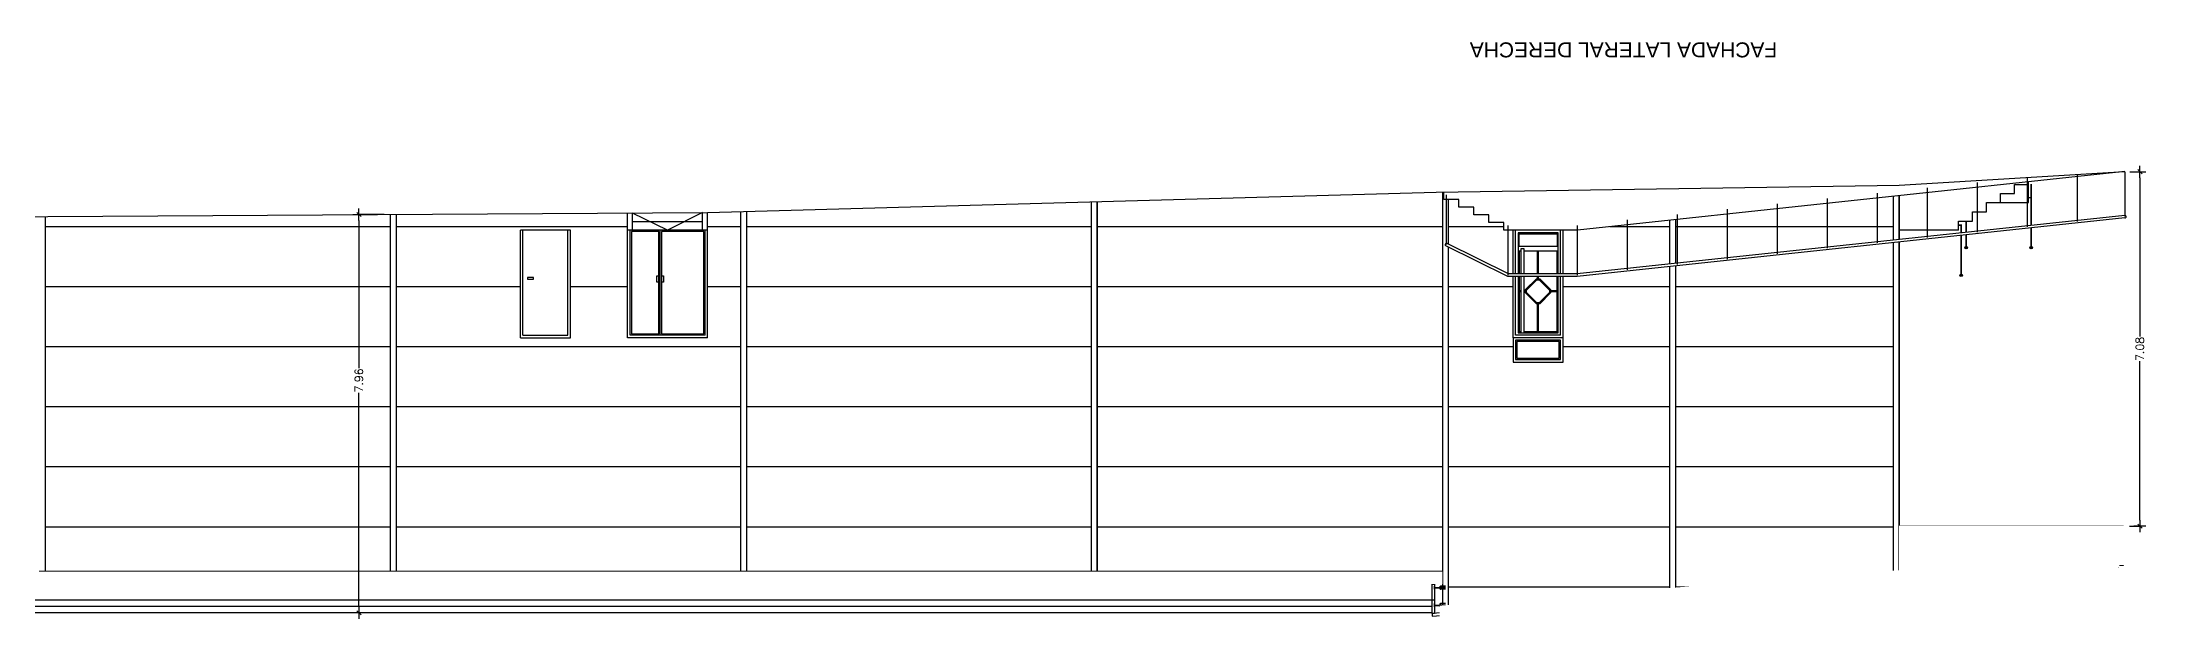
# Model space of a CAD drawing. Header units: metres. Extents: x 210 to 643, y -622 to 114.
# Drawn here: x 374.23 to 416.3, y 102.71 to 114.23 of the extents above; entities that cross this region are included whole.
import ezdxf

# ---------------------------------------------------------------- set-up
doc = ezdxf.new("R2010")
doc.units = ezdxf.units.M
doc.set_wipeout_variables(frame=1)
doc.linetypes.add('RAYITAS', pattern=[0.375, 0.25, -0.125])
for name, color, linetype in [('00.04 SECCIONES', 7, 'Continuous'), ('00.04 SECCIONES ACOTADO', 7, 'Continuous'), ('COTAS', 3, 'Continuous')]:
    doc.layers.add(name, color=color, linetype=linetype)
doc.styles.add('E-100', font='romans.shx', dxfattribs={"height": 0.16})
doc.styles.get("Standard").update_dxf_attribs({"font": 'arial.ttf'})
doc.dimstyles.new('E-100', dxfattribs={"dimtxt": 0.16, "dimasz": 0.12, "dimexe": 0, "dimexo": 0.12, "dimgap": 0.0035, "dimtad": 0, "dimzin": 0, "dimdsep": 46, "dimtxsty": 'E-100', "dimblk1": 'COTA', "dimblk2": 'COTA', "dimsah": 1, "dimcen": 1, "dimclre": 9, "dimadec": 0, "dimazin": 0, "dimtfac": 1, "dimtmove": 1, "dimatfit": 2, "dimfxl": 1, "dimtolj": 1, "dimarcsym": 0})

# ---------------------------------------------------------------- blocks, each defined once
blk = doc.blocks.new('0ipe0120')
for p, q in [((-0.032, 0.06), (-0.032, 0.0537)), ((-0.032, 0.06), (0.032, 0.06)), ((-0.032, 0.0537), (-0.0092, 0.0537)), ((-0.0022, 0.0467), (-0.0022, -0.0467)), ((-0.0022, 0), (0.0022, 0)), ((0.0022, 0.0467), (0.0022, -0.0467)), ((0.0092, 0.0537), (0.032, 0.0537)), ((0.032, 0.06), (0.032, 0.0537)), ((-0.032, -0.0537), (-0.032, -0.06)), ((-0.032, -0.0537), (-0.0092, -0.0537)), ((-0.032, -0.06), (0.032, -0.06)), ((0.0092, -0.0537), (0.032, -0.0537)), ((0.032, -0.0537), (0.032, -0.06))]:
    blk.add_line(p, q)
for centre, start, end in [((-0.0092, 0.0467), 0, 90), ((0.0092, 0.0467), 90, 180), ((-0.0092, -0.0467), 270, 360), ((0.0092, -0.0467), 180, 270)]:
    blk.add_arc(centre, 0.007, start, end)
blk = doc.blocks.new('COTA')
for p, q in [((-1, 0), (1, 0)), ((0, 1), (0, -1))]:
    blk.add_line(p, q)
at = {"layer": 'COTAS', "color": 5}
blk.add_line((-0.35, -0.35), (0.35, 0.35), dxfattribs=at)
blk = doc.blocks.new('*D56')
at = {"layer": '00.04 SECCIONES ACOTADO', "color": 9, "lineweight": -2, "transparency": 16777216}
for p, q in [((415.98, 111.642), (416.185, 111.642)), ((415.979, 104.558), (416.185, 104.558))]:
    blk.add_line(p, q, dxfattribs=at)
at = {"layer": '00.04 SECCIONES ACOTADO', "color": 0, "lineweight": -2, "transparency": 16777216}
for p, q in [((416.185, 111.522), (416.185, 108.347)), ((416.185, 104.678), (416.185, 107.853))]:
    blk.add_line(p, q, dxfattribs=at)
at = {"layer": 'DEFPOINTS', "color": 0, "transparency": 16777216}
for p in [(415.86, 111.642), (416.185, 111.642), (415.859, 104.558)]:
    blk.add_point(p, dxfattribs=at)
at = {"layer": '00.04 SECCIONES ACOTADO', "color": 0, "lineweight": -2, "transparency": 16777216, "xscale": 0.12, "yscale": 0.12, "zscale": 0.12}
for p, rotation in [((416.185, 111.642), 90), ((416.185, 104.558), 270)]:
    blk.add_blockref('COTA', p, dxfattribs=dict(at, rotation=rotation))
at = {"layer": '00.04 SECCIONES ACOTADO', "color": 0, "transparency": 16777216, "insert": (416.185, 108.1), "char_height": 0.16, "attachment_point": 5, "rotation": 90, "style": 'E-100'}
blk.add_mtext('\\A1;7.08', dxfattribs=at)
blk = doc.blocks.new('*D59')
at = {"layer": '00.04 SECCIONES ACOTADO', "color": 9, "lineweight": -2, "transparency": 16777216}
for p, q in [((381.069, 110.786), (380.566, 110.786)), ((381.069, 102.826), (380.566, 102.826))]:
    blk.add_line(p, q, dxfattribs=at)
at = {"layer": '00.04 SECCIONES ACOTADO', "color": 0, "lineweight": -2, "transparency": 16777216}
for p, q in [((380.566, 110.666), (380.566, 107.718)), ((380.566, 102.946), (380.566, 107.224))]:
    blk.add_line(p, q, dxfattribs=at)
at = {"layer": 'DEFPOINTS', "color": 0, "transparency": 16777216}
for p in [(381.189, 110.786), (380.566, 102.826), (381.189, 102.826)]:
    blk.add_point(p, dxfattribs=at)
at = {"layer": '00.04 SECCIONES ACOTADO', "color": 0, "lineweight": -2, "transparency": 16777216, "xscale": 0.12, "yscale": 0.12, "zscale": 0.12}
for p, rotation in [((380.566, 110.786), 90), ((380.566, 102.826), 270)]:
    blk.add_blockref('COTA', p, dxfattribs=dict(at, rotation=rotation))
at = {"layer": '00.04 SECCIONES ACOTADO', "color": 0, "transparency": 16777216, "insert": (380.566, 107.471), "char_height": 0.16, "attachment_point": 5, "rotation": 90, "style": 'E-100'}
blk.add_mtext('\\A1;7.96', dxfattribs=at)

msp = doc.modelspace()

# ---------------------------------------------------------------- hatches: boundary and pattern name
at = {"layer": '00.04 SECCIONES'}
h = msp.add_hatch(color=256, dxfattribs=at)
h.dxf.hatch_style = 1
h.paths.add_polyline_path([(412.734, 110.123, 1), (412.684, 110.123, 1)])
h = msp.add_hatch(color=256, dxfattribs=at)
h.dxf.hatch_style = 1
h.paths.add_polyline_path([(414.034, 110.123, 1), (413.984, 110.123, 1)])
h = msp.add_hatch(color=256, dxfattribs=at)
h.dxf.hatch_style = 1
h.paths.add_polyline_path([(412.634, 109.573, 1), (412.584, 109.573, 1)])

# ---------------------------------------------------------------- linework, layer by layer
for p, q in [((402.239, 111.235), (402.239, 102.947)), ((402.359, 110.188), (402.359, 111.083)), ((411.249, 111.148), (411.249, 110.273)), ((411.369, 110.286), (411.369, 111.161)), ((411.369, 111.161), (411.369, 110.286)), ((413.399, 111.206), (413.679, 111.206)), ((413.399, 111.023), (413.399, 111.206)), ((413.679, 111.206), (413.679, 111.389)), ((413.679, 111.389), (413.959, 111.389)), ((413.959, 111.389), (413.959, 111.437)), ((413.959, 111.023), (413.959, 111.393)), ((374.289, 110.745), (374.289, 103.652)), ((381.189, 110.786), (381.189, 103.652)), ((381.309, 110.786), (381.309, 103.652)), ((385.939, 110.392), (385.939, 110.814)), ((386.04, 110.473), (386.04, 110.814)), ((386.739, 110.473), (386.04, 110.814)), ((387.438, 110.823), (386.739, 110.473)), ((387.438, 110.473), (387.438, 110.823)), ((387.539, 110.392), (387.539, 110.823)), ((388.199, 110.842), (388.199, 103.652)), ((388.319, 110.845), (388.319, 103.652)), ((395.209, 111.039), (395.209, 103.652)), ((395.329, 103.652), (395.329, 111.042)), ((395.329, 111.042), (395.329, 103.652)), ((406.774, 110.67), (406.774, 109.795)), ((406.894, 110.682), (406.894, 109.808)), ((412.839, 110.84), (413.119, 110.84)), ((412.839, 110.656), (412.839, 110.84)), ((413.119, 111.023), (413.399, 111.023)), ((413.119, 110.84), (413.119, 111.023)), ((413.399, 111.023), (413.959, 111.023)), ((381.189, 110.542), (374.289, 110.542)), ((385.939, 110.542), (381.309, 110.542)), ((386.04, 110.649), (387.438, 110.649)), ((388.199, 110.542), (387.539, 110.542)), ((395.209, 110.542), (388.319, 110.542)), ((402.239, 110.542), (395.329, 110.542)), ((403.462, 110.542), (402.359, 110.542)), ((406.774, 110.542), (405.581, 110.542)), ((411.249, 110.542), (406.894, 110.542)), ((412.559, 110.656), (412.839, 110.656)), ((412.559, 110.473), (412.559, 110.656)), ((402.359, 102.947), (402.359, 110.133)), ((411.249, 110.223), (411.249, 103.643)), ((411.369, 103.652), (411.369, 110.236)), ((411.369, 110.236), (411.369, 103.652)), ((406.774, 109.745), (406.774, 103.299)), ((406.894, 109.758), (406.894, 103.308)), ((381.189, 109.342), (374.289, 109.342)), ((383.797, 109.342), (381.309, 109.342)), ((385.939, 109.342), (384.797, 109.342)), ((388.199, 109.342), (387.539, 109.342)), ((395.209, 109.342), (388.319, 109.342)), ((402.239, 109.342), (395.329, 109.342)), ((403.647, 109.342), (402.359, 109.342)), ((406.774, 109.342), (404.647, 109.342)), ((411.249, 109.342), (406.894, 109.342)), ((381.189, 108.142), (374.289, 108.142)), ((388.199, 108.142), (381.309, 108.142)), ((395.209, 108.142), (388.319, 108.142)), ((402.239, 108.142), (395.329, 108.142)), ((403.647, 108.142), (402.359, 108.142)), ((406.774, 108.142), (404.647, 108.142)), ((411.249, 108.142), (406.894, 108.142)), ((381.189, 106.942), (374.289, 106.942)), ((388.199, 106.942), (381.309, 106.942)), ((395.209, 106.942), (388.319, 106.942)), ((402.239, 106.942), (395.329, 106.942)), ((406.774, 106.942), (402.359, 106.942)), ((411.249, 106.942), (406.894, 106.942)), ((381.189, 105.742), (374.289, 105.742)), ((388.199, 105.742), (381.309, 105.742)), ((395.209, 105.742), (388.319, 105.742)), ((402.239, 105.742), (395.329, 105.742)), ((406.774, 105.742), (402.359, 105.742)), ((411.249, 105.742), (406.894, 105.742)), ((381.189, 104.542), (374.289, 104.542)), ((388.199, 104.542), (381.309, 104.542)), ((395.209, 104.542), (388.319, 104.542)), ((402.239, 104.542), (395.329, 104.542)), ((406.774, 104.542), (402.359, 104.542)), ((411.249, 104.542), (406.894, 104.542)), ((411.369, 104.473), (415.774, 104.473)), ((411.369, 104.423), (415.774, 104.423)), ((415.724, 104.473), (415.724, 103.991)), ((415.774, 104.473), (415.774, 103.991)), ((374.289, 103.652), (374.169, 103.652)), ((381.189, 103.652), (374.289, 103.652)), ((381.309, 103.652), (381.189, 103.652)), ((388.199, 103.652), (381.309, 103.652)), ((388.319, 103.652), (388.199, 103.652)), ((395.209, 103.652), (388.319, 103.652)), ((395.329, 103.652), (395.209, 103.652)), ((402.239, 103.652), (395.329, 103.652)), ((411.286, 103.525), (408.903, 103.342)), ((411.369, 103.652), (411.249, 103.643)), ((411.286, 103.525), (411.286, 103.646)), ((411.358, 103.531), (411.358, 103.651)), ((402.239, 103.361), (402.199, 103.361)), ((402.239, 103.297), (402.199, 103.297)), ((402.321, 102.836), (406.811, 103.181)), ((406.774, 103.342), (402.359, 103.342)), ((406.894, 103.308), (406.774, 103.299)), ((406.811, 103.181), (406.811, 103.302)), ((408.903, 103.342), (406.856, 103.185)), ((406.856, 103.185), (406.856, 103.305)), ((409.555, 103.342), (406.894, 103.342)), ((402.029, 102.956), (360.339, 102.956)), ((402.029, 102.826), (360.339, 102.826)), ((402.239, 103.011), (402.199, 103.011)), ((402.239, 102.947), (402.199, 102.947)), ((402.359, 102.947), (402.239, 102.947))]:
    msp.add_line(p, q, dxfattribs=at)
at = {"layer": '00.04 SECCIONES', "linetype": 'Continuous', "ltscale": 0.01}
for p, q in [((383.797, 108.323), (383.797, 110.473)), ((383.847, 108.373), (383.847, 110.473)), ((384.747, 108.373), (384.747, 110.473)), ((384.797, 108.323), (384.797, 110.473)), ((385.939, 108.323), (385.939, 110.473)), ((385.989, 108.373), (385.989, 110.473)), ((386.589, 108.373), (386.589, 110.473)), ((387.489, 108.373), (387.489, 110.473)), ((387.539, 108.323), (387.539, 110.473)), ((403.647, 109.598), (403.647, 110.473)), ((403.697, 109.598), (403.697, 110.473)), ((403.697, 109.598), (403.697, 110.473)), ((404.597, 109.598), (404.597, 110.473)), ((404.647, 109.598), (404.647, 110.473)), ((403.647, 108.323), (403.647, 109.548)), ((403.697, 108.373), (403.697, 109.548)), ((403.697, 108.373), (403.697, 109.548)), ((404.597, 108.373), (404.597, 109.548)), ((404.647, 108.323), (404.647, 109.548)), ((383.797, 108.323), (384.797, 108.323)), ((383.847, 108.373), (384.747, 108.373)), ((387.539, 108.323), (385.939, 108.323)), ((387.489, 108.373), (385.989, 108.373)), ((404.647, 108.323), (403.647, 108.323)), ((404.597, 108.373), (403.697, 108.373))]:
    msp.add_line(p, q, dxfattribs=at)
at = {"layer": '00.04 SECCIONES', "color": 2}
for p, q in [((384.797, 110.473), (383.797, 110.473)), ((387.539, 110.473), (385.939, 110.473)), ((412.559, 110.473), (411.369, 110.473))]:
    msp.add_line(p, q, dxfattribs=at)
at = {"layer": '00.04 SECCIONES', "linetype": 'RAYITAS', "ltscale": 0.1}
for p, q in [((402.296, 103.331), (402.199, 103.331)), ((402.296, 103.326), (402.199, 103.326)), ((402.296, 103.361), (402.239, 103.361)), ((402.296, 103.297), (402.239, 103.297)), ((402.296, 102.981), (402.199, 102.981)), ((402.296, 102.976), (402.199, 102.976)), ((402.296, 103.011), (402.239, 103.011)), ((402.296, 102.947), (402.239, 102.947))]:
    msp.add_line(p, q, dxfattribs=at)
at = {"layer": '00.04 SECCIONES', "color": 4}
msp.add_lwpolyline([(335.989, 110.693), (353.759, 110.523), (360.291, 110.573), (368.834, 110.713), (387.537, 110.823), (402.113, 111.233), (411.369, 111.373), (415.885, 111.643)], dxfattribs=at)
at = {"layer": '00.04 SECCIONES'}
for points in [[(415.885, 111.643), (404.935, 110.473)], [(403.462, 110.473), (403.462, 110.626), (403.162, 110.626), (403.162, 110.778), (402.862, 110.778), (402.862, 110.93), (402.562, 110.93), (402.562, 111.083), (402.262, 111.083), (402.262, 111.235)], [(415.885, 110.718), (404.933, 109.548), (403.542, 109.548), (402.3, 110.162)], [(415.885, 110.768), (404.931, 109.598), (403.554, 109.598), (402.327, 110.204)], [(411.369, 104.523), (415.824, 104.523), (415.824, 104.558), (411.369, 104.558), (411.369, 104.523)], [(415.824, 103.781), (415.859, 103.781), (415.859, 104.558), (415.824, 104.558), (415.824, 103.781)]]:
    msp.add_lwpolyline(points, dxfattribs=at)
for points, const_width in [([(413.933, 110.535), (413.933, 111.526)], 0.03), ([(414.933, 110.641), (414.933, 111.586)], 0.03), ([(415.885, 110.743), (415.885, 111.643)], 0.03), ([(402.313, 110.183), (402.313, 111.183), (402.313, 111.183)], 0.03), ([(409.933, 110.107), (409.933, 111.107), (409.933, 111.107)], 0.03), ([(410.933, 110.214), (410.933, 111.214), (410.933, 111.214)], 0.03), ([(411.933, 110.321), (411.933, 111.321), (411.933, 111.321)], 0.03), ([(412.933, 110.428), (412.933, 111.428), (412.933, 111.428)], 0.03), ([(414.009, 110.568), (414.009, 111.123), (413.959, 111.123)], 0.03), ([(414.009, 111.393), (414.009, 110.568)], 0.03), ([(405.933, 109.68), (405.933, 110.68), (405.933, 110.68)], 0.03), ([(406.933, 109.787), (406.933, 110.787), (406.933, 110.787)], 0.03), ([(407.933, 109.893), (407.933, 110.893), (407.933, 110.893)], 0.03), ([(408.933, 110), (408.933, 111), (408.933, 111)], 0.03), ([(412.709, 110.656), (412.709, 110.429)], 0.03), ([(403.547, 109.573), (403.547, 110.573), (403.547, 110.573)], 0.03), ([(404.933, 109.573), (404.933, 110.573), (404.933, 110.573)], 0.03), ([(412.609, 110.418), (412.609, 110.573), (412.559, 110.573)], 0.03), ([(412.609, 109.573), (412.609, 110.368)], 0.03), ([(412.709, 110.379), (412.709, 110.123)], 0.03), ([(414.009, 110.518), (414.009, 110.493)], 0.03), ([(414.009, 110.123), (414.009, 110.518)], 0.03), ([(415.161, 103.824), (415.211, 103.828), (415.275, 103.953), (415.574, 103.976), (415.774, 103.991), (415.774, 103.726), (415.744, 103.726)], 0.002)]:
    msp.add_lwpolyline(points, dxfattribs=dict(at, const_width=const_width))
at = {"layer": '00.04 SECCIONES', "linetype": 'Continuous', "ltscale": 0.01}
for points in [[(386.015, 108.399), (386.563, 108.399), (386.563, 110.447), (386.015, 110.447)], [(386.615, 108.399), (387.463, 108.399), (387.463, 110.447), (386.615, 110.447)], [(403.768, 110.402), (404.527, 110.402), (404.527, 110.148), (403.768, 110.148)], [(404.181, 109.003), (404.115, 109.003), (403.898, 109.22), (403.898, 109.286), (404.115, 109.503), (404.181, 109.503), (404.399, 109.285), (404.399, 109.221)], [(404.172, 109.023), (404.124, 109.023), (403.918, 109.228), (403.918, 109.277), (404.124, 109.483), (404.172, 109.483), (404.379, 109.277), (404.379, 109.229)], [(404.647, 108.323), (403.647, 108.323), (403.647, 107.838), (404.647, 107.838)], [(404.597, 108.273), (403.697, 108.273), (403.697, 107.888), (404.597, 107.888)], [(404.571, 108.247), (403.724, 108.247), (403.724, 107.914), (404.571, 107.914)]]:
    msp.add_lwpolyline(points, close=True, dxfattribs=at)
at = {"layer": '00.04 SECCIONES', "color": 2}
msp.add_lwpolyline([(404.935, 110.473), (403.462, 110.473)], dxfattribs=at)
at = {"layer": '00.04 SECCIONES', "linetype": 'Continuous', "ltscale": 0.01}
for points in [[(404.547, 109.598), (404.547, 110.423), (403.747, 110.423), (403.747, 109.598)], [(403.811, 110.055), (403.768, 110.055), (403.768, 109.598)], [(403.811, 109.598), (403.811, 110.108), (403.86, 110.108), (403.86, 109.598)], [(404.527, 109.598), (404.527, 110.055), (403.86, 110.055)], [(404.137, 109.598), (404.137, 110.055)], [(404.158, 109.598), (404.158, 110.055)], [(403.747, 109.548), (403.747, 108.423), (403.811, 108.423)], [(403.768, 109.548), (403.768, 108.449), (403.811, 108.449)], [(403.86, 109.548), (403.86, 108.412), (403.811, 108.412), (403.811, 109.548)], [(403.86, 108.423), (404.547, 108.423), (404.547, 109.548)], [(403.86, 108.449), (404.527, 108.449), (404.527, 109.548)], [(404.137, 109.503), (404.137, 109.548)], [(404.158, 109.503), (404.158, 109.548)], [(403.811, 109.262), (403.768, 109.262)], [(403.811, 109.242), (403.768, 109.242)], [(403.898, 109.262), (403.86, 109.262)], [(403.898, 109.242), (403.86, 109.242)], [(404.137, 108.449), (404.137, 109.003)], [(404.158, 108.449), (404.158, 109.003)], [(404.527, 109.262), (404.399, 109.262)], [(404.527, 109.242), (404.399, 109.242)]]:
    msp.add_lwpolyline(points, dxfattribs=at)
at = {"layer": '00.04 SECCIONES'}
for points in [[(384.059, 109.53), (383.935, 109.53), (383.935, 109.497), (384.059, 109.497)], [(386.523, 109.435), (386.523, 109.559), (386.556, 109.559), (386.556, 109.435)], [(386.624, 109.435), (386.624, 109.559), (386.657, 109.559), (386.657, 109.435)], [(412.445, 104.473), (412.495, 104.473), (412.495, 104.523), (412.445, 104.523)], [(413.546, 104.473), (413.596, 104.473), (413.596, 104.523), (413.546, 104.523)], [(414.648, 104.473), (414.698, 104.473), (414.698, 104.523), (414.648, 104.523)], [(415.724, 104.473), (415.774, 104.473), (415.774, 104.523), (415.724, 104.523)], [(415.774, 104.423), (415.824, 104.423), (415.824, 104.473), (415.774, 104.473)], [(415.774, 103.781), (415.824, 103.781), (415.824, 103.831), (415.774, 103.831)]]:
    msp.add_lwpolyline(points, close=True, dxfattribs=at)
at = {"layer": '00.04 SECCIONES', "linetype": 'Continuous'}
for points in [[(402.033, 102.763), (415.268, 103.782), (415.265, 103.831), (402.029, 102.813)], [(402.079, 103.459), (402.079, 103.08), (360.119, 103.08), (360.119, 103.459)]]:
    msp.add_lwpolyline(points, close=True, dxfattribs=at)
msp.add_lwpolyline([(402.079, 103.402), (402.079, 102.817), (402.029, 102.817), (402.029, 103.402), (402.079, 103.402)], dxfattribs=at)
at = {"layer": '00.04 SECCIONES'}
for centre in [(412.709, 110.123), (414.009, 110.123), (412.609, 109.573)]:
    msp.add_circle(centre, 0.025, dxfattribs=at)
for centre, start, end in [((415.885, 110.743), 270, 102.1929), ((402.313, 110.183), 90.6767, 239.8819)]:
    msp.add_arc(centre, 0.025, start, end, dxfattribs=at)

# ---------------------------------------------------------------- block references
at = {"layer": '00.04 SECCIONES', "rotation": 90}
for p in [(402.139, 103.329), (402.139, 102.979)]:
    msp.add_blockref('0ipe0120', p, dxfattribs=at)

# ---------------------------------------------------------------- texts
at = {"layer": '00.04 SECCIONES'}
msp.add_text('FACHADA LATERAL DERECHA', height=0.3, rotation=180, dxfattribs=at).set_placement((408.93, 114.226))

# ---------------------------------------------------------------- next in the draw order: wipeouts: each hides what was drawn before it
msp.add_wipeout([(415.724, 103.991), (415.724, 103.989), (415.241, 103.975), (411.369, 103.652), (411.369, 104.423), (415.724, 104.423)]).dxf.layer = '00.04 SECCIONES'

# ---------------------------------------------------------------- next in the draw order: wipeouts: each hides what was drawn before it
msp.add_wipeout([(415.869, 103.781), (415.774, 103.781), (415.774, 103.991), (415.724, 103.991), (415.724, 104.423), (411.369, 104.423), (411.369, 104.568), (415.869, 104.568)]).dxf.layer = '00.04 SECCIONES'

# ---------------------------------------------------------------- next in the draw order: dimensions: what is measured, and where the dimension line sits
at = {"layer": '00.04 SECCIONES ACOTADO'}
dim = msp.add_linear_dim(base=(416.185, 111.642), p1=(415.859, 104.558), p2=(415.86, 111.642), angle=90, dimstyle='E-100', dxfattribs=at)
dim.commit()
dim.dimension.update_dxf_attribs({"geometry": '*D56', "text_midpoint": (416.185, 108.1)})

# ---------------------------------------------------------------- next in the draw order: wipeouts: each hides what was drawn before it
msp.add_wipeout([(415.241, 103.759), (415.241, 103.975), (402.181, 102.97), (402.181, 102.755)]).dxf.layer = '00.04 SECCIONES'

# ---------------------------------------------------------------- next in the draw order: wipeouts: each hides what was drawn before it
for points in [[(415.774, 103.726), (415.241, 103.759), (415.241, 103.975), (415.774, 103.991)], [(402.231, 103.402), (402.231, 103.652), (360.119, 103.652), (360.119, 103.402)]]:
    msp.add_wipeout(points).dxf.layer = '00.04 SECCIONES'

# ---------------------------------------------------------------- next in the draw order: dimensions: what is measured, and where the dimension line sits
dim = msp.add_linear_dim(base=(380.566, 102.826), p1=(381.189, 110.786), p2=(381.189, 102.826), angle=90, dimstyle='E-100', dxfattribs=at)
dim.commit()
dim.dimension.update_dxf_attribs({"geometry": '*D59', "text_midpoint": (380.566, 107.471), "dimtype": 160})

doc.saveas('drawing.dxf')
